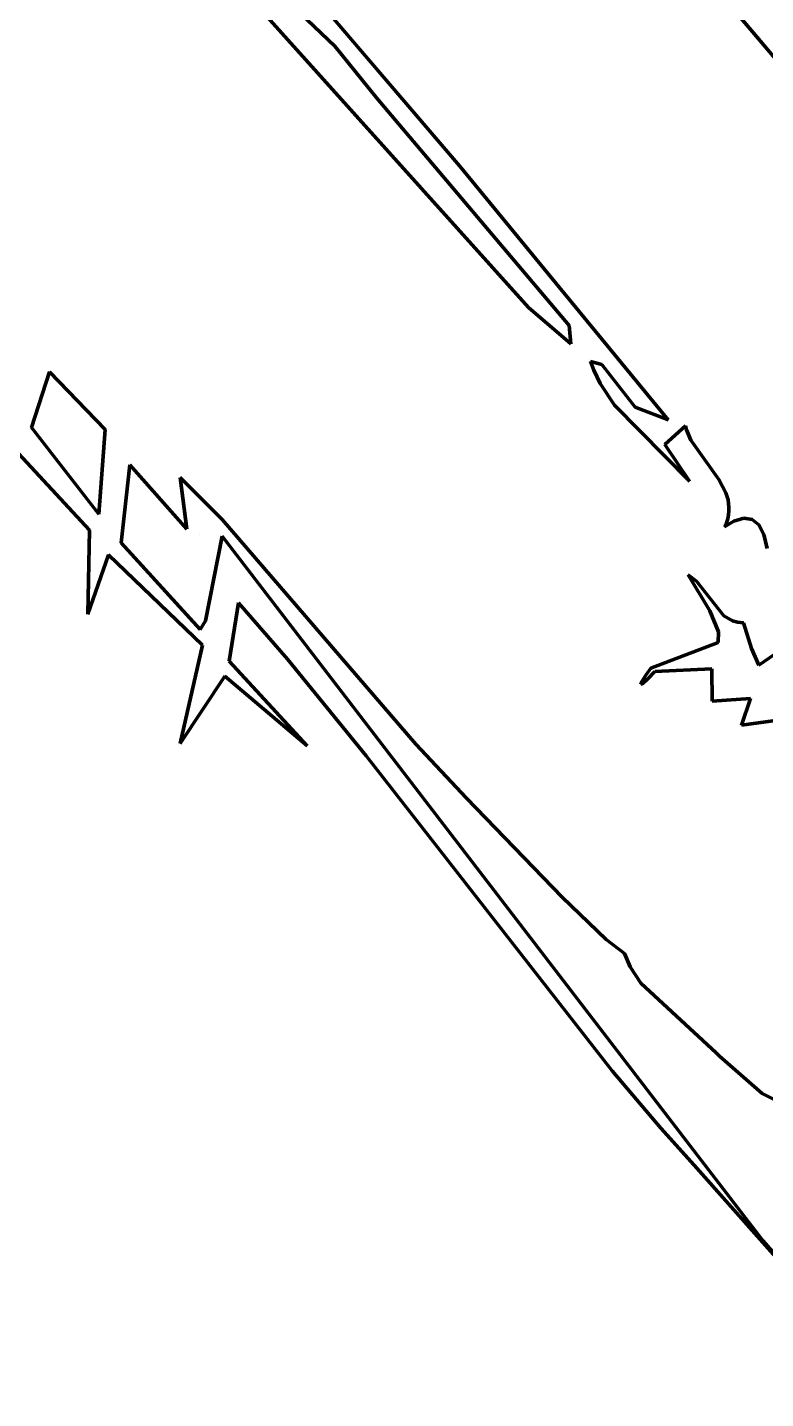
# Model space of a CAD drawing. Header units: millimetres. Extents: x 0 to 14.2, y 0 to 19.5.
# Drawn here: x 10.666 to 11.288, y 8.42 to 9.575 of the extents above; entities that cross this region are included whole.
import ezdxf

# ---------------------------------------------------------------- set-up
doc = ezdxf.new("R2010")
doc.units = ezdxf.units.MM
doc.layers.add('color#010101ff', color=7, linetype='CONTINUOUS', lineweight=100)
doc.layers.add('color#fdfdfdff', color=7, linetype='CONTINUOUS', lineweight=100)

msp = doc.modelspace()

# ---------------------------------------------------------------- linework, layer by layer
at = {"layer": 'color#010101ff'}
for p, q in [((10.9248, 9.5591), (10.7682, 9.7086)), ((11.2955, 9.5486), (11.222, 9.6357)), ((10.887, 9.6253), (11.0299, 9.4583)), ((10.84, 9.6149), (11.0878, 9.339)), ((10.9603, 9.5151), (10.9248, 9.5591)), ((11.1221, 9.3237), (10.9603, 9.5151)), ((11.0299, 9.4583), (11.2054, 9.2444)), ((11.0878, 9.339), (11.1235, 9.3082)), ((11.1235, 9.3082), (11.1221, 9.3237)), ((11.1497, 9.2908), (11.1402, 9.2935)), ((11.1402, 9.2935), (11.1428, 9.2861)), ((11.1428, 9.2861), (11.1481, 9.275)), ((11.1778, 9.255), (11.1497, 9.2908)), ((10.6846, 9.2848), (10.6695, 9.2378)), ((10.7314, 9.2361), (10.6846, 9.2848)), ((11.1481, 9.275), (11.1602, 9.2565)), ((11.1602, 9.2565), (11.2234, 9.1925)), ((11.2054, 9.2444), (11.1778, 9.255)), ((10.6695, 9.2378), (10.7261, 9.1648)), ((10.7261, 9.1648), (10.7314, 9.2361)), ((11.2027, 9.2235), (11.22, 9.2391)), ((11.22, 9.2391), (11.2209, 9.236)), ((11.2209, 9.236), (11.2247, 9.2271)), ((10.7182, 9.1514), (10.6513, 9.2236)), ((11.2234, 9.1925), (11.2027, 9.2235)), ((11.2247, 9.2271), (11.2481, 9.1941)), ((10.7522, 9.2065), (10.745, 9.1408)), ((10.8001, 9.1522), (10.7522, 9.2065)), ((10.8299, 9.1604), (10.7946, 9.1957)), ((10.7946, 9.1957), (10.8001, 9.1522)), ((11.2481, 9.1941), (11.2541, 9.1828)), ((11.2541, 9.1828), (11.2559, 9.1769)), ((11.2559, 9.1769), (11.2567, 9.1708)), ((11.2567, 9.1708), (11.2567, 9.1676)), ((10.993, 8.9711), (10.8299, 9.1604)), ((11.253, 9.1541), (11.2608, 9.1588)), ((11.2556, 9.161), (11.2545, 9.1576)), ((11.2563, 9.1644), (11.2556, 9.161)), ((11.2567, 9.1676), (11.2563, 9.1644)), ((11.2608, 9.1588), (11.2692, 9.1614)), ((11.2692, 9.1614), (11.2763, 9.1604)), ((11.2763, 9.1604), (11.2819, 9.1558)), ((10.7168, 9.0806), (10.7182, 9.1514)), ((10.8106, 9.1477), (10.8106, 9.1477)), ((11.2545, 9.1576), (11.253, 9.1541)), ((11.2819, 9.1558), (11.2861, 9.1477)), ((11.2861, 9.1477), (11.2888, 9.136)), ((10.745, 9.1408), (10.8113, 9.0676)), ((10.816, 9.0749), (10.8298, 9.1464)), ((10.8298, 9.1464), (11.2853, 8.553)), ((10.7342, 9.1306), (10.7168, 9.0806)), ((10.8133, 9.0545), (10.7342, 9.1306)), ((11.2294, 9.1084), (11.2222, 9.1136)), ((11.2222, 9.1136), (11.2406, 9.0835)), ((11.2524, 9.0793), (11.2294, 9.1084)), ((10.8436, 9.0901), (10.8357, 9.0411)), ((10.885, 9.0426), (10.8436, 9.0901)), ((11.2406, 9.0835), (11.2478, 9.0657)), ((11.2596, 9.075), (11.2524, 9.0793)), ((10.8113, 9.0676), (10.816, 9.0749)), ((11.264, 9.0738), (11.2596, 9.075)), ((11.269, 9.0733), (11.264, 9.0738)), ((11.2758, 9.0517), (11.269, 9.0733)), ((10.7946, 8.9718), (10.8133, 9.0545)), ((11.2475, 9.0568), (11.1909, 9.0352)), ((11.2478, 9.0657), (11.2475, 9.0568)), ((11.2817, 9.0376), (11.2758, 9.0517)), ((11.3035, 9.0524), (11.2817, 9.0376)), ((10.8357, 9.0411), (10.9014, 8.9697)), ((10.9513, 8.9612), (10.885, 9.0426)), ((11.1909, 9.0352), (11.1866, 9.0291)), ((11.188, 9.0259), (11.1944, 9.0322)), ((11.1944, 9.0322), (11.2422, 9.0346)), ((11.2422, 9.0346), (11.2425, 9.0072)), ((10.8323, 9.0285), (10.7946, 8.9718)), ((10.9014, 8.9697), (10.8323, 9.0285)), ((11.1833, 9.0239), (11.1825, 9.0217)), ((11.1825, 9.0217), (11.1841, 9.0223)), ((11.1866, 9.0291), (11.1833, 9.0239)), ((11.1841, 9.0223), (11.188, 9.0259)), ((11.2425, 9.0072), (11.2749, 9.0095)), ((11.2749, 9.0095), (11.2672, 8.987)), ((11.2672, 8.987), (11.3203, 8.9943)), ((11.0358, 8.9256), (10.993, 8.9711)), ((11.1584, 8.6959), (10.9513, 8.9612)), ((11.1161, 8.8422), (11.0358, 8.9256)), ((11.1532, 8.8067), (11.1161, 8.8422)), ((11.1686, 8.7949), (11.1532, 8.8067)), ((11.1736, 8.7836), (11.1686, 8.7949)), ((11.1824, 8.7699), (11.1736, 8.7836)), ((11.2458, 8.7112), (11.1824, 8.7699)), ((11.2487, 8.7084), (11.2458, 8.7112)), ((11.2846, 8.6768), (11.2487, 8.7084)), ((11.1993, 8.6478), (11.1584, 8.6959)), ((11.2942, 8.6722), (11.2846, 8.6768)), ((11.2274, 8.6165), (11.1993, 8.6478)), ((11.4017, 8.4199), (11.2274, 8.6165)), ((11.2853, 8.553), (11.4017, 8.4199))]:
    msp.add_line(p, q, dxfattribs=at)
at = {"layer": 'color#fdfdfdff'}
for p, q in [((10.7682, 9.7086), (10.9248, 9.5591)), ((11.222, 9.6357), (11.2955, 9.5486)), ((11.0299, 9.4583), (10.887, 9.6253)), ((11.0878, 9.339), (10.84, 9.6149)), ((10.9248, 9.5591), (10.9603, 9.5151)), ((10.9603, 9.5151), (11.1221, 9.3237)), ((11.2054, 9.2444), (11.0299, 9.4583)), ((11.1235, 9.3082), (11.0878, 9.339)), ((11.1221, 9.3237), (11.1235, 9.3082)), ((11.1428, 9.2861), (11.1402, 9.2935)), ((11.1402, 9.2935), (11.1497, 9.2908)), ((11.1481, 9.275), (11.1428, 9.2861)), ((11.1497, 9.2908), (11.1778, 9.255)), ((10.6695, 9.2378), (10.6846, 9.2848)), ((10.6846, 9.2848), (10.7314, 9.2361)), ((11.1602, 9.2565), (11.1481, 9.275)), ((11.2234, 9.1925), (11.1602, 9.2565)), ((11.1778, 9.255), (11.2054, 9.2444)), ((10.7261, 9.1648), (10.6695, 9.2378)), ((10.7314, 9.2361), (10.7261, 9.1648)), ((11.22, 9.2391), (11.2027, 9.2235)), ((11.2209, 9.236), (11.22, 9.2391)), ((11.2247, 9.2271), (11.2209, 9.236)), ((10.6513, 9.2236), (10.7182, 9.1514)), ((11.2027, 9.2235), (11.2234, 9.1925)), ((11.2481, 9.1941), (11.2247, 9.2271)), ((10.745, 9.1408), (10.7522, 9.2065)), ((10.7522, 9.2065), (10.8001, 9.1522)), ((10.8001, 9.1522), (10.7946, 9.1957)), ((10.7946, 9.1957), (10.8299, 9.1604)), ((11.2541, 9.1828), (11.2481, 9.1941)), ((11.2559, 9.1769), (11.2541, 9.1828)), ((11.2567, 9.1708), (11.2559, 9.1769)), ((11.2567, 9.1676), (11.2567, 9.1708)), ((10.8299, 9.1604), (10.993, 8.9711)), ((11.2608, 9.1588), (11.253, 9.1541)), ((11.2545, 9.1576), (11.2556, 9.161)), ((11.2556, 9.161), (11.2563, 9.1644)), ((11.2563, 9.1644), (11.2567, 9.1676)), ((11.2692, 9.1614), (11.2608, 9.1588)), ((11.2763, 9.1604), (11.2692, 9.1614)), ((11.2819, 9.1558), (11.2763, 9.1604)), ((10.7182, 9.1514), (10.7168, 9.0806)), ((10.8106, 9.1477), (10.8106, 9.1477)), ((11.253, 9.1541), (11.2545, 9.1576)), ((11.2861, 9.1477), (11.2819, 9.1558)), ((11.2888, 9.136), (11.2861, 9.1477)), ((10.8113, 9.0676), (10.745, 9.1408)), ((10.8298, 9.1464), (10.816, 9.0749)), ((11.2853, 8.553), (10.8298, 9.1464)), ((10.7168, 9.0806), (10.7342, 9.1306)), ((10.7342, 9.1306), (10.8133, 9.0545)), ((11.2406, 9.0835), (11.2222, 9.1136)), ((11.2222, 9.1136), (11.2294, 9.1084)), ((11.2294, 9.1084), (11.2524, 9.0793)), ((10.8357, 9.0411), (10.8436, 9.0901)), ((10.8436, 9.0901), (10.885, 9.0426)), ((11.2478, 9.0657), (11.2406, 9.0835)), ((11.2524, 9.0793), (11.2596, 9.075)), ((10.816, 9.0749), (10.8113, 9.0676)), ((11.2596, 9.075), (11.264, 9.0738)), ((11.264, 9.0738), (11.269, 9.0733)), ((11.269, 9.0733), (11.2758, 9.0517)), ((10.8133, 9.0545), (10.7946, 8.9718)), ((11.1909, 9.0352), (11.2475, 9.0568)), ((11.2475, 9.0568), (11.2478, 9.0657)), ((11.2758, 9.0517), (11.2817, 9.0376)), ((11.2817, 9.0376), (11.3035, 9.0524)), ((10.9014, 8.9697), (10.8357, 9.0411)), ((10.885, 9.0426), (10.9513, 8.9612)), ((11.1866, 9.0291), (11.1909, 9.0352)), ((11.1944, 9.0322), (11.188, 9.0259)), ((11.2422, 9.0346), (11.1944, 9.0322)), ((11.2425, 9.0072), (11.2422, 9.0346)), ((10.7946, 8.9718), (10.8323, 9.0285)), ((10.8323, 9.0285), (10.9014, 8.9697)), ((11.1825, 9.0217), (11.1833, 9.0239)), ((11.1841, 9.0223), (11.1825, 9.0217)), ((11.1833, 9.0239), (11.1866, 9.0291)), ((11.188, 9.0259), (11.1841, 9.0223)), ((11.2749, 9.0095), (11.2425, 9.0072)), ((11.2672, 8.987), (11.2749, 9.0095)), ((11.3203, 8.9943), (11.2672, 8.987)), ((10.993, 8.9711), (11.0358, 8.9256)), ((10.9513, 8.9612), (11.1584, 8.6959)), ((11.0358, 8.9256), (11.1161, 8.8422)), ((11.1161, 8.8422), (11.1532, 8.8067)), ((11.1532, 8.8067), (11.1686, 8.7949)), ((11.1686, 8.7949), (11.1736, 8.7836)), ((11.1736, 8.7836), (11.1824, 8.7699)), ((11.1824, 8.7699), (11.2458, 8.7112)), ((11.2458, 8.7112), (11.2487, 8.7084)), ((11.2487, 8.7084), (11.2846, 8.6768)), ((11.1584, 8.6959), (11.1993, 8.6478)), ((11.2846, 8.6768), (11.2942, 8.6722)), ((11.1993, 8.6478), (11.2274, 8.6165)), ((11.2274, 8.6165), (11.4017, 8.4199)), ((11.4017, 8.4199), (11.2853, 8.553))]:
    msp.add_line(p, q, dxfattribs=at)

doc.saveas('drawing.dxf')
